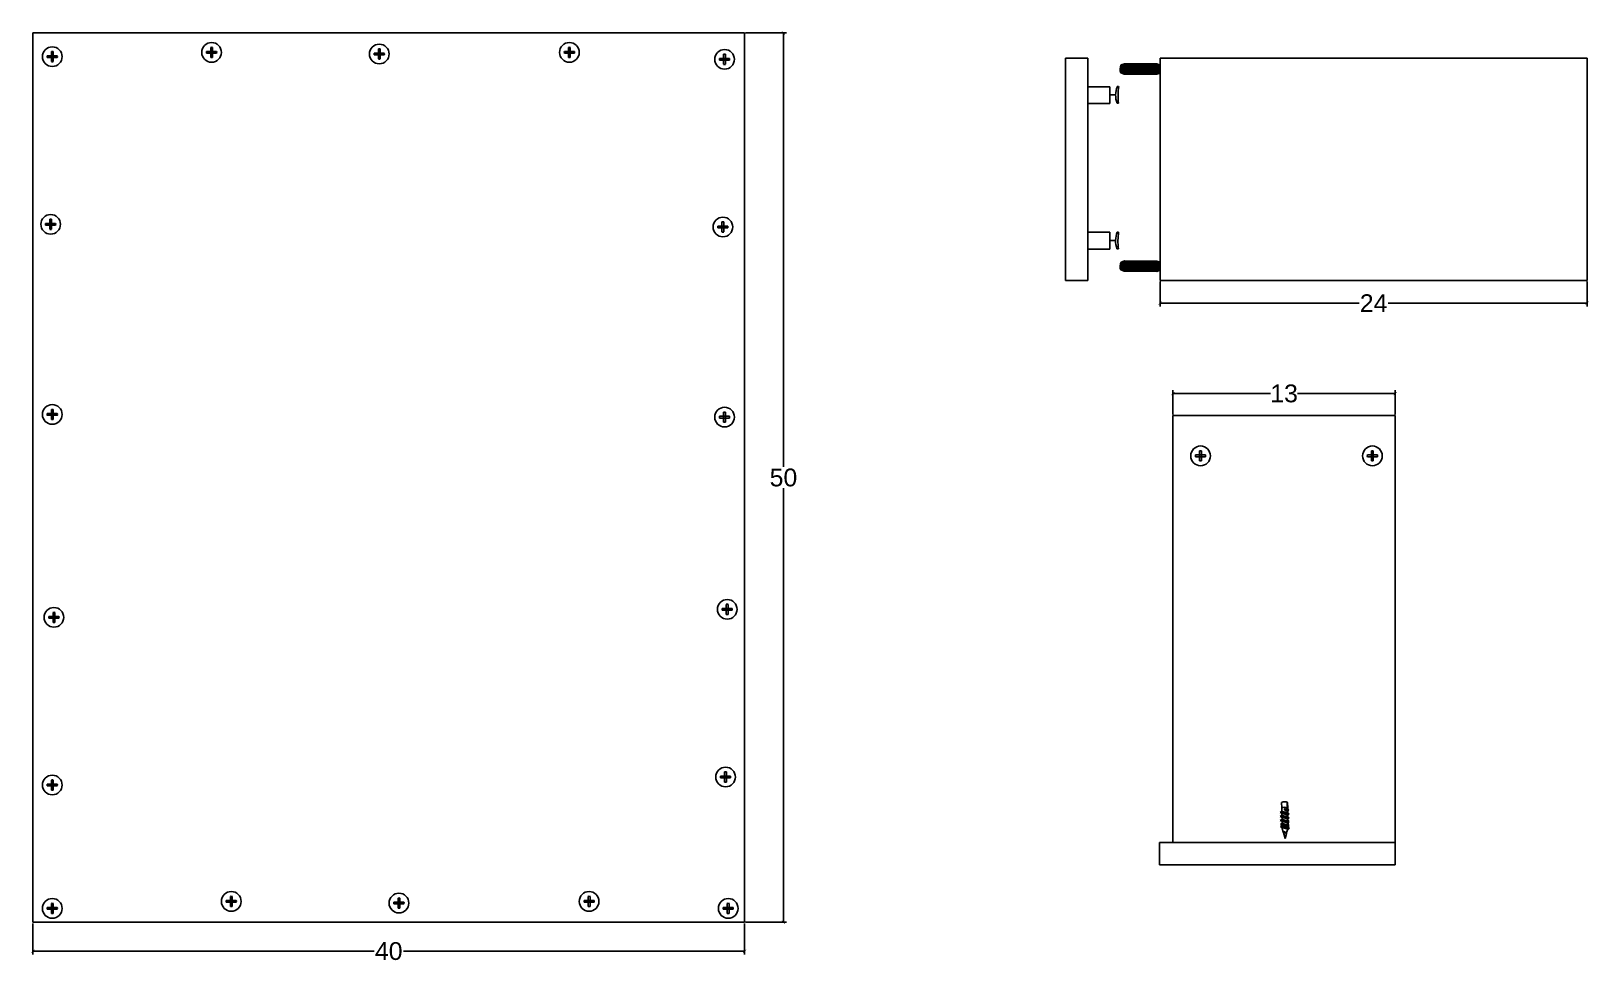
# Model space of a CAD drawing. Header units: inches. Extents: x -8 to 1551, y -417 to 323.
# Drawn here: x 332.9 to 420.4, y 262.9 to 315.3 of the extents above; entities that cross this region are included whole.
import ezdxf

# ---------------------------------------------------------------- set-up
doc = ezdxf.new("R2010")
doc.units = ezdxf.units.IN
doc.header["$MEASUREMENT"] = 0
doc.styles.get("Standard").update_dxf_attribs({"font": 'Arial.ttf'})
doc.dimstyles.get("Standard").update_dxf_attribs({"dimtxt": 0.18, "dimasz": 0.18, "dimexe": 0.18, "dimexo": 0.0625, "dimgap": 0.09, "dimtad": 0, "dimtih": 1, "dimtoh": 1, "dimdec": 4, "dimzin": 0, "dimdsep": 46, "dimtxsty": 'Standard', "dimcen": 0.09, "dimadec": 0, "dimazin": 0, "dimtfac": 1, "dimtdec": 4, "dimtofl": 0, "dimtmove": 0, "dimatfit": 3, "dimfxl": 1, "dimtolj": 1, "dimtzin": 0, "dimarcsym": 0})

# ---------------------------------------------------------------- blocks, each defined once
blk = doc.blocks.new('Vite a croce a testa troncoconica - 10 mm da sopra')
at = {"color": 0, "linetype": 'Continuous'}
for p, q in [((-0.9, 0.9), (-5, 0.9)), ((-0.9, 0.9), (-0.9, 5)), ((0.9, 0.9), (-0.9, 0.9)), ((-0.9, 0.9), (-0.9, -0.9)), ((0.9, 0.9), (0.9, 5)), ((0.9, 0.9), (5, 0.9)), ((0.9, 0.9), (0.9, -0.9)), ((-0.9, -0.9), (-5, -0.9)), ((0.9, -0.9), (-0.9, -0.9)), ((-0.9, -0.9), (-0.9, -5)), ((0.9, -0.9), (0.9, -5)), ((0.9, -0.9), (5, -0.9))]:
    blk.add_line(p, q, dxfattribs=at)
blk.add_circle((0, 0), 9.84, dxfattribs=at)
for start, end in [(169.7597, 190.2403), (79.7597, 100.2403), (349.7597, 10.2403), (259.7597, 280.2403)]:
    blk.add_arc((0, 0), 5.09, start, end, dxfattribs=at)
blk = doc.blocks.new('_ArchTick')
at = {"color": 0, "linetype": 'ByBlock', "const_width": 0.15}
blk.add_lwpolyline([(-0.5, -0.5), (0.5, 0.5)], dxfattribs=at)
blk = doc.blocks.new('*D28')
at = {"color": 0, "lineweight": -2, "transparency": 16777216}
for p, q in [((332.986, 265.116), (332.986, 263.374)), ((372.986, 265.116), (372.986, 263.374)), ((332.986, 263.554), (352.159, 263.554)), ((372.986, 263.554), (353.812, 263.554))]:
    blk.add_line(p, q, dxfattribs=at)
at = {"layer": 'Defpoints', "color": 0, "transparency": 16777216}
for p in [(332.986, 265.179), (372.986, 265.179), (372.986, 263.554)]:
    blk.add_point(p, dxfattribs=at)
at = {"color": 0, "lineweight": -2, "transparency": 16777216, "xscale": 0.18, "yscale": 0.18, "zscale": 0.18, "rotation": 180}
blk.add_blockref('_ArchTick', (332.986, 263.554), dxfattribs=at)
at = {"color": 0, "lineweight": -2, "transparency": 16777216, "xscale": 0.18, "yscale": 0.18, "zscale": 0.18}
blk.add_blockref('_ArchTick', (372.986, 263.554), dxfattribs=at)
at = {"color": 0, "transparency": 16777216, "insert": (352.986, 263.554), "char_height": 1, "attachment_point": 5}
blk.add_mtext('\\A1;40', dxfattribs=at)
blk = doc.blocks.new('*D29')
at = {"color": 0, "lineweight": -2, "transparency": 16777216}
for p, q in [((373.048, 315.179), (375.355, 315.179)), ((375.175, 315.179), (375.175, 290.776)), ((375.175, 265.179), (375.175, 289.582)), ((373.048, 265.179), (375.355, 265.179))]:
    blk.add_line(p, q, dxfattribs=at)
at = {"layer": 'Defpoints', "color": 0, "transparency": 16777216}
for p in [(372.986, 315.179), (372.986, 265.179), (375.175, 265.179)]:
    blk.add_point(p, dxfattribs=at)
at = {"color": 0, "lineweight": -2, "transparency": 16777216, "xscale": 0.18, "yscale": 0.18, "zscale": 0.18}
for p, rotation in [((375.175, 315.179), 90), ((375.175, 265.179), 270)]:
    blk.add_blockref('_ArchTick', p, dxfattribs=dict(at, rotation=rotation))
at = {"color": 0, "transparency": 16777216, "insert": (375.175, 290.179), "char_height": 1, "attachment_point": 5}
blk.add_mtext('\\A1;50', dxfattribs=at)
blk = doc.blocks.new('*D31')
at = {"color": 0, "lineweight": -2, "transparency": 16777216}
for p, q in [((396.349, 301.199), (396.349, 299.805)), ((420.349, 301.199), (420.349, 299.805)), ((396.349, 299.985), (407.529, 299.985)), ((420.349, 299.985), (409.168, 299.985))]:
    blk.add_line(p, q, dxfattribs=at)
at = {"layer": 'Defpoints', "color": 0, "transparency": 16777216}
for p in [(396.349, 301.262), (420.349, 301.262), (420.349, 299.985)]:
    blk.add_point(p, dxfattribs=at)
at = {"color": 0, "lineweight": -2, "transparency": 16777216, "xscale": 0.18, "yscale": 0.18, "zscale": 0.18, "rotation": 180}
blk.add_blockref('_ArchTick', (396.349, 299.985), dxfattribs=at)
at = {"color": 0, "lineweight": -2, "transparency": 16777216, "xscale": 0.18, "yscale": 0.18, "zscale": 0.18}
blk.add_blockref('_ArchTick', (420.349, 299.985), dxfattribs=at)
at = {"color": 0, "transparency": 16777216, "insert": (408.349, 299.985), "char_height": 1, "attachment_point": 5}
blk.add_mtext('\\A1;24', dxfattribs=at)
blk = doc.blocks.new('*D32')
at = {"color": 0, "lineweight": -2, "transparency": 16777216}
for p, q in [((397.067, 293.724), (397.067, 295.086)), ((409.567, 293.724), (409.567, 295.086)), ((397.067, 294.906), (402.559, 294.906)), ((409.567, 294.906), (404.076, 294.906))]:
    blk.add_line(p, q, dxfattribs=at)
at = {"layer": 'Defpoints', "color": 0, "transparency": 16777216}
for p in [(409.567, 294.906), (397.067, 293.662), (409.567, 293.662)]:
    blk.add_point(p, dxfattribs=at)
at = {"color": 0, "lineweight": -2, "transparency": 16777216, "xscale": 0.18, "yscale": 0.18, "zscale": 0.18, "rotation": 180}
blk.add_blockref('_ArchTick', (397.067, 294.906), dxfattribs=at)
at = {"color": 0, "lineweight": -2, "transparency": 16777216, "xscale": 0.18, "yscale": 0.18, "zscale": 0.18}
blk.add_blockref('_ArchTick', (409.567, 294.906), dxfattribs=at)
at = {"color": 0, "transparency": 16777216, "insert": (403.317, 294.906), "char_height": 1, "attachment_point": 5}
blk.add_mtext('\\A1;13', dxfattribs=at)

msp = doc.modelspace()

# ---------------------------------------------------------------- linework, layer by layer
for p, q in [((332.986, 265.179), (332.986, 315.179)), ((332.986, 315.179), (372.986, 315.179)), ((372.986, 315.179), (372.986, 265.179)), ((392.286, 313.762), (391.036, 313.762)), ((391.036, 313.762), (391.036, 301.262)), ((392.286, 301.262), (392.286, 313.762)), ((396.349, 301.262), (396.349, 313.762)), ((396.349, 313.762), (420.349, 313.762)), ((420.349, 313.762), (420.349, 301.262)), ((394.095, 313.177), (396.33, 313.173)), ((394.095, 313.107), (396.331, 313.105)), ((394.104, 313.244), (396.333, 313.242)), ((394.105, 313.042), (396.333, 313.038)), ((394.124, 313.312), (396.339, 313.307)), ((394.125, 312.975), (396.341, 312.971)), ((394.142, 312.937), (394.333, 312.869)), ((394.157, 313.379), (394.337, 313.449)), ((394.157, 313.379), (396.349, 313.372)), ((394.226, 312.907), (396.279, 312.898)), ((394.333, 312.869), (396.162, 312.858)), ((394.337, 313.449), (396.165, 313.438)), ((396.349, 312.922), (396.162, 312.858)), ((396.349, 313.372), (396.165, 313.438)), ((392.286, 312.157), (393.52, 312.157)), ((393.52, 312.157), (393.52, 311.215)), ((393.943, 312.168), (394.018, 312.168)), ((393.52, 311.215), (392.286, 311.215)), ((393.52, 311.699), (393.847, 311.699)), ((393.928, 311.227), (393.931, 311.227)), ((393.931, 311.227), (394.006, 311.227)), ((392.282, 303.972), (393.516, 303.972)), ((393.516, 303.972), (393.516, 303.03)), ((393.94, 303.983), (394.015, 303.983)), ((393.516, 303.03), (392.282, 303.03)), ((393.516, 303.514), (393.843, 303.514)), ((393.924, 303.042), (393.927, 303.042)), ((393.927, 303.042), (394.002, 303.042)), ((394.095, 302.093), (396.331, 302.089)), ((394.105, 302.159), (396.334, 302.157)), ((394.125, 302.227), (396.34, 302.223)), ((394.157, 302.294), (394.337, 302.364)), ((394.157, 302.294), (396.349, 302.288)), ((394.337, 302.364), (396.166, 302.353)), ((396.349, 302.288), (396.166, 302.353)), ((391.036, 301.262), (392.286, 301.262)), ((394.096, 302.023), (396.331, 302.021)), ((394.106, 301.958), (396.334, 301.954)), ((394.126, 301.89), (396.341, 301.886)), ((394.143, 301.853), (394.334, 301.784)), ((394.227, 301.823), (396.28, 301.814)), ((394.334, 301.784), (396.162, 301.774)), ((396.349, 301.838), (396.162, 301.774)), ((420.349, 301.262), (396.349, 301.262)), ((397.067, 269.662), (397.067, 293.662)), ((397.067, 293.662), (409.567, 293.662)), ((409.567, 293.662), (409.567, 269.662)), ((397.067, 269.662), (396.317, 269.662)), ((396.317, 269.662), (396.317, 268.412)), ((409.567, 269.662), (397.067, 269.662)), ((397.067, 269.662), (397.067, 269.662)), ((409.567, 268.412), (409.567, 269.662)), ((396.317, 268.412), (408.817, 268.412)), ((408.817, 268.412), (409.567, 268.412)), ((372.986, 265.179), (332.986, 265.179))]:
    msp.add_line(p, q)
at = {"color": 0}
for p, q in [((403.186, 271.609), (403.18, 271.91)), ((403.487, 271.616), (403.481, 271.932)), ((403.522, 271.616), (403.516, 271.917))]:
    msp.add_line(p, q, dxfattribs=at)
at = {"color": 7}
for p, q in [((403.186, 271.609), (403.19, 271.417)), ((403.589, 271.503), (403.338, 271.535)), ((403.369, 271.472), (403.49, 271.43)), ((403.372, 271.577), (403.589, 271.503)), ((403.487, 271.616), (403.494, 271.314)), ((403.589, 271.503), (403.49, 271.43)), ((403.522, 271.616), (403.529, 271.315)), ((403.19, 271.417), (403.091, 271.345)), ((403.31, 271.27), (403.091, 271.345)), ((403.595, 271.28), (403.091, 271.345)), ((403.195, 271.196), (403.096, 271.124)), ((403.599, 271.059), (403.096, 271.124)), ((403.314, 271.05), (403.096, 271.124)), ((403.2, 270.976), (403.101, 270.903)), ((403.319, 270.829), (403.101, 270.903)), ((403.604, 270.838), (403.101, 270.903)), ((403.204, 270.755), (403.106, 270.683)), ((403.32, 270.613), (403.106, 270.683)), ((403.609, 270.618), (403.106, 270.683)), ((403.214, 270.614), (403.115, 270.541)), ((403.342, 271.365), (403.19, 271.417)), ((403.195, 271.196), (403.193, 271.31)), ((403.347, 271.145), (403.195, 271.196)), ((403.2, 270.976), (403.197, 271.09)), ((403.351, 270.924), (403.2, 270.976)), ((403.204, 270.755), (403.202, 270.869)), ((403.356, 270.703), (403.204, 270.755)), ((403.365, 270.562), (403.214, 270.614)), ((403.31, 271.27), (403.496, 271.207)), ((403.314, 271.05), (403.501, 270.986)), ((403.319, 270.829), (403.505, 270.766)), ((403.32, 270.613), (403.506, 270.549)), ((403.342, 271.365), (403.595, 271.28)), ((403.347, 271.145), (403.599, 271.059)), ((403.351, 270.924), (403.604, 270.838)), ((403.356, 270.703), (403.609, 270.618)), ((403.595, 271.28), (403.496, 271.207)), ((403.496, 271.207), (403.498, 271.093)), ((403.599, 271.059), (403.501, 270.986)), ((403.501, 270.986), (403.503, 270.873)), ((403.604, 270.838), (403.505, 270.766)), ((403.505, 270.766), (403.508, 270.652)), ((403.609, 270.618), (403.506, 270.549)), ((403.514, 270.624), (403.517, 270.51)), ((403.531, 271.208), (403.534, 271.094)), ((403.536, 270.987), (403.538, 270.873)), ((403.541, 270.767), (403.543, 270.653)), ((403.55, 270.625), (403.552, 270.511)), ((403.618, 270.476), (403.115, 270.541)), ((403.333, 270.467), (403.115, 270.541)), ((403.217, 270.448), (403.216, 270.507)), ((403.272, 270.259), (403.217, 270.448)), ((403.296, 270.276), (403.246, 270.24)), ((403.498, 270.207), (403.246, 270.24)), ((403.355, 270.203), (403.246, 270.24)), ((403.38, 269.89), (403.281, 270.228)), ((403.371, 270.25), (403.296, 270.276)), ((403.333, 270.467), (403.519, 270.404)), ((403.355, 270.203), (403.448, 270.171)), ((403.365, 270.562), (403.618, 270.476)), ((403.371, 270.25), (403.498, 270.207)), ((403.38, 269.89), (403.448, 270.171)), ((403.46, 270.22), (403.519, 270.404)), ((403.618, 270.476), (403.519, 270.404))]:
    msp.add_line(p, q, dxfattribs=at)
for centre, radius, start, end in [((394.56, 313.144), 0.466, 149.80954, 206.3989), ((397.695, 313.147), 1.365, 170.51122, 189.48878), ((395.14, 311.678), 1.293, 157.71468, 200.4295), ((397.904, 311.645), 3.921, 172.32487, 186.1234), ((395.136, 303.493), 1.293, 157.71468, 200.4295), ((397.9, 303.46), 3.921, 172.32487, 186.1234), ((394.561, 302.06), 0.466, 149.80954, 206.3989), ((397.696, 302.063), 1.365, 170.51122, 189.48878), ((403.355, 271.597), 0.358, 63.21058, 119.24812)]:
    msp.add_arc(centre, radius, start, end)
at = {"linetype": 'Continuous'}
msp.add_arc((403.345, 271.226), 0.415, 69.94903, 112.50967, dxfattribs=at)
at = {"color": 7}
msp.add_arc((403.395, 271.523), 0.0577, 112.54197, 244.46411, dxfattribs=at)

# ---------------------------------------------------------------- block references
at = {"xscale": 0.05625951541552268, "yscale": 0.05625951541552268, "zscale": 0.05625951541552268}
for p in [(334.074, 313.844), (371.862, 313.694), (333.982, 304.418), (371.77, 304.268), (334.074, 293.73), (371.862, 293.579), (398.619, 291.402), (408.282, 291.402), (334.166, 282.322), (372.012, 282.772), (334.074, 272.896), (371.92, 273.346)]:
    msp.add_blockref('Vite a croce a testa troncoconica - 10 mm da sopra', p, dxfattribs=at)
at = {"xscale": 0.05625951541552268, "yscale": 0.05625951541552268, "zscale": 0.05625951541552268, "rotation": 90}
for p in [(343.028, 314.086), (352.454, 313.994), (363.142, 314.086), (334.074, 265.96), (344.136, 266.352), (353.562, 266.26), (364.25, 266.352), (372.07, 265.96)]:
    msp.add_blockref('Vite a croce a testa troncoconica - 10 mm da sopra', p, dxfattribs=at)

# ---------------------------------------------------------------- dimensions: what is measured, and where the dimension line sits
dim = msp.add_linear_dim(base=(375.175, 265.179), p1=(372.986, 315.179), p2=(372.986, 265.179), angle=90, dimstyle='Standard', override={"dimtxt": 1, "dimdec": 0, "dimblk1": 'ArchTick', "dimblk2": 'ArchTick', "dimsah": 1})
dim.commit()
dim.dimension.update_dxf_attribs({"geometry": '*D29', "text_midpoint": (375.175, 290.179)})
for base, p1, p2, picture, middle in [((420.349, 299.985), (396.349, 301.262), (420.349, 301.262), '*D31', (408.349, 299.985)), ((372.986, 263.554), (332.986, 265.179), (372.986, 265.179), '*D28', (352.986, 263.554))]:
    dim = msp.add_linear_dim(base=base, p1=p1, p2=p2, dimstyle='Standard', override={"dimtxt": 1, "dimdec": 0, "dimblk1": 'ArchTick', "dimblk2": 'ArchTick', "dimsah": 1})
    dim.commit()
    dim.dimension.update_dxf_attribs({"geometry": picture, "text_midpoint": middle})
dim = msp.add_linear_dim(base=(409.567359062, 294.906476573), p1=(397.067359062, 293.66163032), p2=(409.567359062, 293.66163032), dimstyle='Standard', override={"dimtxt": 1, "dimdec": 0, "dimblk1": 'ArchTick', "dimblk2": 'ArchTick', "dimsah": 1})
dim.commit()
dim.dimension.update_dxf_attribs({"geometry": '*D32', "text_midpoint": (403.317359062, 294.906476573), "dimtype": 160})

doc.saveas('drawing.dxf')
